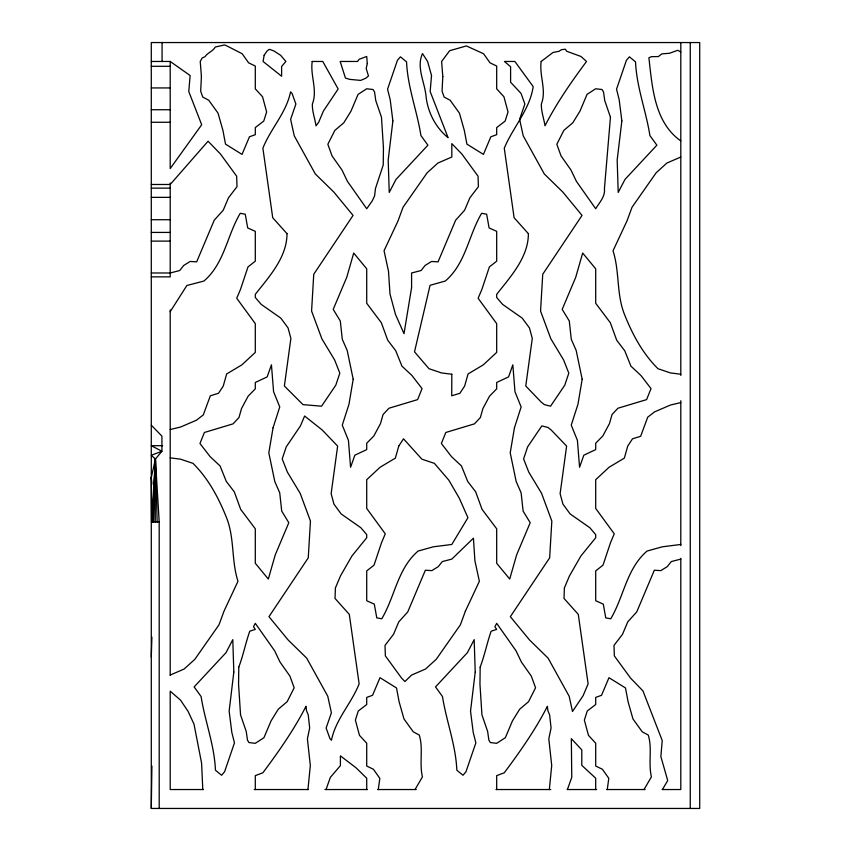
<?xml version="1.0" encoding="UTF-8"?>
<svg xmlns="http://www.w3.org/2000/svg" width="851" height="851" viewBox="0 0 851 851"><rect width="100%" height="100%" fill="white"/><g stroke="black" fill="none" stroke-linecap="round" stroke-linejoin="round"><path stroke-width="1.28" d="M155.244 521.982L155.403 459.051L161.913 451.275L161.913 436.106L151.287 425.181M151.287 808.45L151.287 42.55L699.713 42.55L699.713 808.45L151.287 808.45L151.904 766.006M153.606 521.982L155.403 459.051L151.287 455.264L161.913 451.275L151.287 445.69L162.637 445.69M151.287 656.951L151.893 637.101M152.35 521.982L155.403 459.051L151.287 477.517L151.563 521.982L159.201 521.982L159.201 808.45M151.563 521.982L155.403 459.051L159.201 521.982M307.945 789.537L310.328 765.496L307.413 738.881L309.668 727.988L308.222 714.808L306.488 710.659L305.998 706.287C294.074 729.701 278.681 751.571 262.895 772.782L255.3 775.633L255.3 789.537M549.331 789.537L551.714 765.496L548.81 738.881L551.065 727.988L549.618 714.808L547.874 710.659L547.395 706.287C535.47 729.701 520.078 751.571 504.281 772.782L496.686 775.633L496.686 789.537M378.291 789.537L379.823 778.325L373.419 769.272L366.717 766.049L366.717 743.231L359.473 735.328L355.388 720.116L358.271 711L366.717 704.511L366.717 697.416L372.557 695.299L379.993 677.694L396.502 687.959L399.108 701.767L403.97 718.925L413.278 731.839L419.245 735.03C423.49 748.306 419.128 763.049 422.426 776.857L415.054 789.537M607.274 789.537L608.795 778.325L602.402 769.272L595.7 766.049L595.7 743.231L588.456 735.328L584.36 720.116L587.254 711L595.7 704.511L595.7 697.416L601.54 695.299L608.976 677.694L625.485 687.959L628.091 701.767L632.953 718.925L642.25 731.839L648.228 735.03C652.472 748.306 648.111 763.049 651.409 776.857L644.037 789.537M326.029 789.537L330.369 777.346L340.4 765.634L340.4 755.858L356.154 767.889L366.717 778.229L366.717 789.537M567.415 789.537L571.755 777.346L571.34 738.668L581.786 749.869L581.786 765.336L595.7 778.229L595.7 789.537M662.418 789.537L667.716 780.558L660.865 756.571L662.227 740.551L642.93 690.884L630.57 678.119L614.348 655.908L613.997 645.388L622.507 634.314L627.761 621.858L636.739 611.922L654.334 570.234L660.833 570.627L667.258 566.649L671.301 561.564L680.8 559.107M170.2 311.657L186.848 285.521L203.921 281.043C224.494 263.427 227.015 235.557 240.248 213.303L245.237 214.197L247.705 227.951L255.3 231.334L255.3 261.172L247.981 266.948L240.514 289.319L236.738 298.265L255.3 323.635L255.3 352.388L241.886 364.866L226.664 373.951L223.26 386.046L218.494 393.279L210.335 395.811L203.283 414.916L196.4 420.245L180.455 427.074L170.2 429.51M680.8 157.031L666.876 163.052L656.132 172.806L632.006 207.293L627.006 220.888L613.028 250.79C619.73 271.597 616.326 293.903 624.453 314.359C632.389 334.294 642.622 353.473 657.972 368.706L670.514 372.94L680.8 374.227M170.2 675.066L184.124 669.035L194.868 659.28L218.994 624.804L223.994 611.199L237.972 581.297C231.27 560.49 234.674 538.194 226.547 517.727C218.611 497.803 208.378 478.613 193.028 463.38L180.486 459.157L170.2 457.859M680.8 402.576L670.545 405.012L654.6 411.852L647.717 417.171L640.665 436.276L632.506 438.818L627.74 446.052L624.336 458.136L609.114 467.22L595.7 479.709L595.7 508.451L614.262 533.822L610.486 542.768L603.019 565.138L595.7 570.915L595.7 600.753L603.295 604.136L605.763 617.89L610.752 618.783C623.985 596.53 626.506 568.67 647.079 551.044L662.312 546.81L680.8 544.459M151.287 61.463L170.2 61.463L190.135 75.516L188.773 91.536L201.687 124.746L170.2 168.583L170.2 61.378M151.287 66.304L170.2 66.304M151.287 87.94L170.2 87.94M151.287 109.736L170.2 109.736M151.287 122.257L170.2 122.257M151.287 184.486L170.2 184.486L208.069 141.213L220.43 153.967L236.652 176.189L237.004 186.699L228.494 197.772L223.239 210.229L214.261 220.164L196.666 261.853L190.167 261.459L183.742 265.448L179.699 270.533L170.2 272.99L151.287 272.99M151.287 188.124L170.2 188.124M151.287 197.358L170.2 197.358M151.287 219.718L170.2 219.718M151.287 232.419L170.2 232.419M151.287 241.11L170.2 241.11M151.287 276.862L170.2 276.862L170.2 182.976M203.442 789.537L170.2 789.537L170.2 691.182L180.497 700.086L188.124 711.447L193.985 724.063L201.591 763.156L202.793 789.537M254.247 789.537L308.488 789.537M324.922 789.537L367.281 789.537M377.631 789.537L416.235 789.537M495.973 789.537L550.778 789.537M567.213 789.537L596.657 789.537M606.752 789.537L645.111 789.537M662.184 789.537L680.8 789.537L680.8 558.362M680.8 52.007L677.758 50.262L669.599 53.262L661.855 53.879L658.387 56.57L651.377 56.666L648.898 57.772C652.27 87.015 654.334 122.299 680.8 140.915M151.287 477.517L151.893 484.059M157.158 521.982L155.403 459.051L155.403 464.295M690.257 42.55L690.257 808.45M680.8 42.55L680.8 375.44M680.8 400.704L680.8 545.608M170.2 309.913L170.2 675.279M162.073 42.55L162.073 61.463M451.817 374.227L451.721 395.811L459.891 393.279L464.646 386.046L468.061 373.951L483.272 364.866L496.686 352.388L496.686 323.635L478.134 298.265L481.911 289.319L489.368 266.948L496.686 261.172L496.686 231.334L489.102 227.951L486.634 214.197L481.645 213.303C468.401 235.557 465.891 263.427 445.307 281.043L430.074 285.287L414.511 351.825L429 368.706L441.531 372.94L451.817 374.227M238.78 667.12L238.567 684.278L240.546 714.883L246.247 731.477L247.471 740.083L248.96 742.561L255.3 743.317L263.948 737.711L271.043 720.925L278.245 709.255L287.17 701.681L294.169 687.81L289.946 676.141L280.011 662.035L274.628 650.781L255.3 623.336L253.492 626.772L255.3 629.389L249.758 631.208C245.652 642.888 243.269 655.291 238.78 667.12M383.45 147.819L383.237 164.966L375.472 188.465L374.61 195.879L372.27 200.879L366.717 208.75L347.399 181.306L342.017 170.051L332.071 155.946L327.848 144.276L334.847 130.405L343.772 122.831L350.974 111.173L358.069 94.376L366.717 88.77L373.057 89.525L374.546 92.014L375.77 100.609L381.471 117.215L383.45 147.819M480.166 667.12L479.964 684.278L481.943 714.883L487.644 731.477L488.857 740.083L490.346 742.561L496.686 743.317L505.345 737.711L512.43 720.925L519.642 709.255L528.556 701.681L535.566 687.81L531.332 676.141L521.397 662.035L516.014 650.781L496.686 623.336L494.878 626.772L496.686 629.389L491.144 631.208C487.038 642.888 484.655 655.291 480.166 667.12M287 233.663C287.021 257.332 269.139 276.703 255.3 294.329L255.3 297.478L261.183 304.371L280.841 318.136L288.053 327.922L290.882 338.421L284.383 386.003L302.999 404.629L321.572 406.193L335.783 385.216L339.815 373.153L334.634 359.973L321.869 338.815L311.583 311.051L313.753 274.256L353.059 215.409L333.847 192.071L315.317 173.955L294.255 135.852L290.627 119.3L295.882 104.056L292.063 93.419L290.585 91.834C286.266 112.96 270.565 128.692 262.885 148.223L272.724 217.739L287 233.663M335.422 587.903L335.017 598.423L349.293 614.358L359.133 683.864C351.463 703.394 335.751 719.127 331.433 740.253L329.954 738.668L326.135 728.03L331.39 712.787L327.773 696.235L306.7 658.131L288.17 640.016L268.959 616.677L308.264 557.841L310.445 521.035L300.148 493.272L287.383 472.114L282.202 458.944L286.234 446.871L300.446 425.894L304.615 416.022L322.221 430L337.634 446.084L331.135 493.665L333.964 504.164L341.177 513.951L360.835 527.716L366.717 534.609L366.717 537.758L351.942 555.958L340.506 575.872L335.422 587.903M528.386 233.663C528.418 257.332 510.526 276.703 496.686 294.329L496.686 297.478L502.579 304.371L522.227 318.136L529.45 327.922L532.279 338.421L525.769 386.003L541.193 402.087L544.385 404.629L550.554 406.193L564.766 385.216L568.798 373.153L563.617 359.973L550.852 338.815L540.555 311.051L542.736 274.256L582.041 215.409L562.83 192.071L544.3 173.955L523.227 135.852L519.61 119.3L524.865 104.056L521.046 93.419L510.6 82.228L510.6 66.761L504.452 61.463L514.876 61.463L533.194 86.6C529.769 109.822 512.887 127.267 504.271 148.223L514.11 217.739L528.386 233.663M564.404 587.903L564 598.423L578.276 614.358L588.115 683.864L583.148 695.639L572.489 711.489L569.159 696.235L548.087 658.131L529.567 640.016L510.345 616.677L549.65 557.841L551.831 521.035L541.544 493.272L528.769 472.114L523.599 458.944L527.62 446.871L541.832 425.894L548.001 427.468L551.193 430L566.617 446.084L560.118 493.665L562.947 504.164L570.159 513.951L589.817 527.716L595.7 534.609L595.7 537.758L580.914 555.958L569.489 575.872L564.404 587.903M201.421 76.569L200.676 91.227L202.772 97.057L208.75 100.248L218.047 113.162L222.909 130.32L225.515 144.127L242.024 154.393L249.46 136.788L255.3 134.681L255.3 127.576L263.746 121.087L266.64 111.97L262.544 96.759L255.3 88.866L255.3 66.048L248.598 62.814L242.205 53.762L227.451 46.209L224.6 44.933L215.346 47.007C212.856 51.496 207.57 52.602 204.953 56.74L202.198 57.964L200.24 61.463L201.421 76.569M442.807 76.569L442.063 91.227L444.158 97.057L450.136 100.248L459.434 113.162L464.295 130.32L466.912 144.127L483.421 154.393L490.857 136.788L496.686 134.681L496.686 127.576L505.132 121.087L508.026 111.97L503.941 96.759L496.686 88.866L496.686 66.048L489.995 62.814L483.591 53.762L466.369 45.933L449.647 50.72L441.626 61.463L442.807 76.569M610.454 117.215L604.444 188.465C605.412 196.741 599.444 202.304 595.7 208.75L576.372 181.306L570.989 170.051L561.054 155.946L556.831 144.276L563.83 130.405L572.755 122.831L579.957 111.173L587.052 94.376L595.7 88.77L602.04 89.525L603.529 92.014L604.753 100.609L610.454 117.215M431.521 75.516L430.159 91.536L448.083 137.681C435.414 127.501 427.425 111.545 425.947 95.418C424.479 81.675 416.245 67.208 422.49 53.592L427.596 61.463L431.521 75.516M312.211 61.463C310.104 75.696 317.827 90.132 312.349 104.099C312.189 111.694 314.923 118.534 316.019 125.799L318.636 122.342L323.412 111.045L338.155 88.972L322.774 61.463L312.211 61.463M541.183 61.463C539.087 75.696 546.81 90.132 541.332 104.099C541.172 111.694 543.906 118.534 545.002 125.799C556.533 103.194 571.255 81.962 586.53 61.463L580.988 56.474L566.713 51.262L565.341 49.209L561.415 49.688L558.99 51.294L553.001 52.485L541.183 61.463M233.823 672.077L229.142 711.128L231.834 732.466L234.461 742.87L224.6 771.74L221.59 775.261L215.463 770.219C214.367 744.785 204.974 721.329 201.091 696.512L194.124 686.917L226.015 652.653L232.791 639.644L233.823 672.077M392.875 120.959L388.194 160.009L389.237 192.443L396.002 179.433L427.904 145.181L420.926 135.575C417.043 110.758 407.661 87.302 406.555 61.868L400.427 56.826L397.417 60.347L387.556 89.217L390.194 99.62L392.875 120.959M475.22 672.077L470.529 711.128L473.22 732.466L475.858 742.87L465.986 771.74L462.976 775.261L456.849 770.219C455.753 744.785 446.371 721.329 442.488 696.512L435.51 686.917L467.401 652.653L474.177 639.644L475.22 672.077M621.858 120.959L617.177 160.009L618.209 192.443L624.985 179.433L656.876 145.181L649.909 135.575C646.026 110.758 636.633 87.302 635.537 61.868L629.41 56.826L626.4 60.347L616.539 89.217L619.166 99.62L621.858 120.959M411.586 287.638L404.012 333.666L395.47 314.359L389.971 293.903L388.513 271.341L384.046 250.79L398.034 220.888L403.023 207.293L427.149 172.806L437.893 163.052L451.817 157.031L451.817 143.649L461.816 153.967L478.039 176.189L478.4 186.699L469.89 197.772L464.625 210.229L455.657 220.164L438.052 261.853L431.553 261.459L425.128 265.448L421.096 270.533L411.586 272.99L411.586 287.638M273.054 427.808L268.82 452.828L274.799 481.56L279.724 492.793L281.724 511.121L288.808 522.716L275.267 554.82L268.32 579.052L255.3 563.277L255.3 528.811L240.673 509.345L234.291 491.857L226.281 481.379L220.069 465.944L210.123 456.636L199.964 443.488L204.41 432.468L233.046 423.872L238.95 417.575L241.535 408.501L248.152 396.162L255.3 388.843L255.3 382.471L267.171 376.897L271.437 364.824L273.586 391.747L279.756 406.938L273.054 427.808M353.197 379.259L348.974 404.289L342.272 425.149L348.431 440.35L350.58 467.263L354.846 455.2L366.717 449.615L366.717 443.243L373.876 435.925L380.482 423.585L383.067 414.511L388.971 408.225L417.607 399.619L422.053 388.599L411.905 375.451L401.949 366.143L395.736 350.718L387.726 340.23L381.344 322.742L366.717 303.275L366.717 268.81L353.708 253.045L346.761 277.266L333.209 309.37L340.294 320.965L342.293 339.294L347.219 350.527L353.197 379.259M514.44 427.808L510.217 452.828L516.185 481.56L521.12 492.793L523.12 511.121L530.205 522.716L516.653 554.82L509.706 579.052L496.686 563.277L496.686 528.811L482.06 509.345L475.677 491.857L467.678 481.379L461.455 465.944L451.509 456.636L441.361 443.488L445.807 432.468L474.433 423.872L480.347 417.575L482.921 408.501L489.538 396.162L496.686 388.843L496.686 382.471L508.568 376.897L512.834 364.824L514.972 391.747L521.142 406.938L514.44 427.808M582.18 379.259L577.946 404.289L571.244 425.149L577.414 440.35L579.563 467.263L583.829 455.2L595.7 449.615L595.7 443.243L602.848 435.925L609.465 423.585L612.05 414.511L617.954 408.225L646.59 399.619L651.036 388.599L640.877 375.451L630.931 366.143L624.719 350.718L616.709 340.23L610.327 322.742L595.7 303.275L595.7 268.81L582.68 253.045L575.733 277.266L562.192 309.37L569.276 320.965L571.276 339.294L576.201 350.527L582.18 379.259M264.15 55.283L263.065 61.463L281.617 76.228L281.617 66.452L285.893 61.463L280.617 55.283L274.054 51.039L270.32 49.613L269.076 49.401L266.82 51.305L264.15 55.283M367.281 63.57L366.196 68.505L368.472 75.973L365.93 78.164L360.675 80.409L349.665 79.356L345.442 78.058L340.166 61.463L357.548 61.463L359.122 59.304L366.717 56.453L367.281 63.57M398.768 446.052L395.353 458.136L380.131 467.22L366.717 479.709L366.717 508.451L385.28 533.822L381.503 542.768L374.036 565.138L366.717 570.915L366.717 600.753L374.312 604.136L376.78 617.89L381.769 618.783C395.013 596.53 397.523 568.67 418.107 551.044L433.34 546.81L451.817 544.459L467.933 517.727L459.402 498.42L448.892 480.262L434.414 463.38L421.873 459.157L403.523 438.818L398.768 446.052M465.38 611.199L460.391 624.804L436.255 659.28L425.521 669.035L411.586 675.066L404.906 681.545L401.598 678.119L385.365 655.908L385.014 645.388L393.524 634.314L398.779 621.858L407.757 611.922L425.351 570.234L431.851 570.627L438.276 566.649L442.318 561.564L451.817 559.107L473.433 538.183L474.901 560.745L479.368 581.297L465.38 611.199"/></g></svg>
